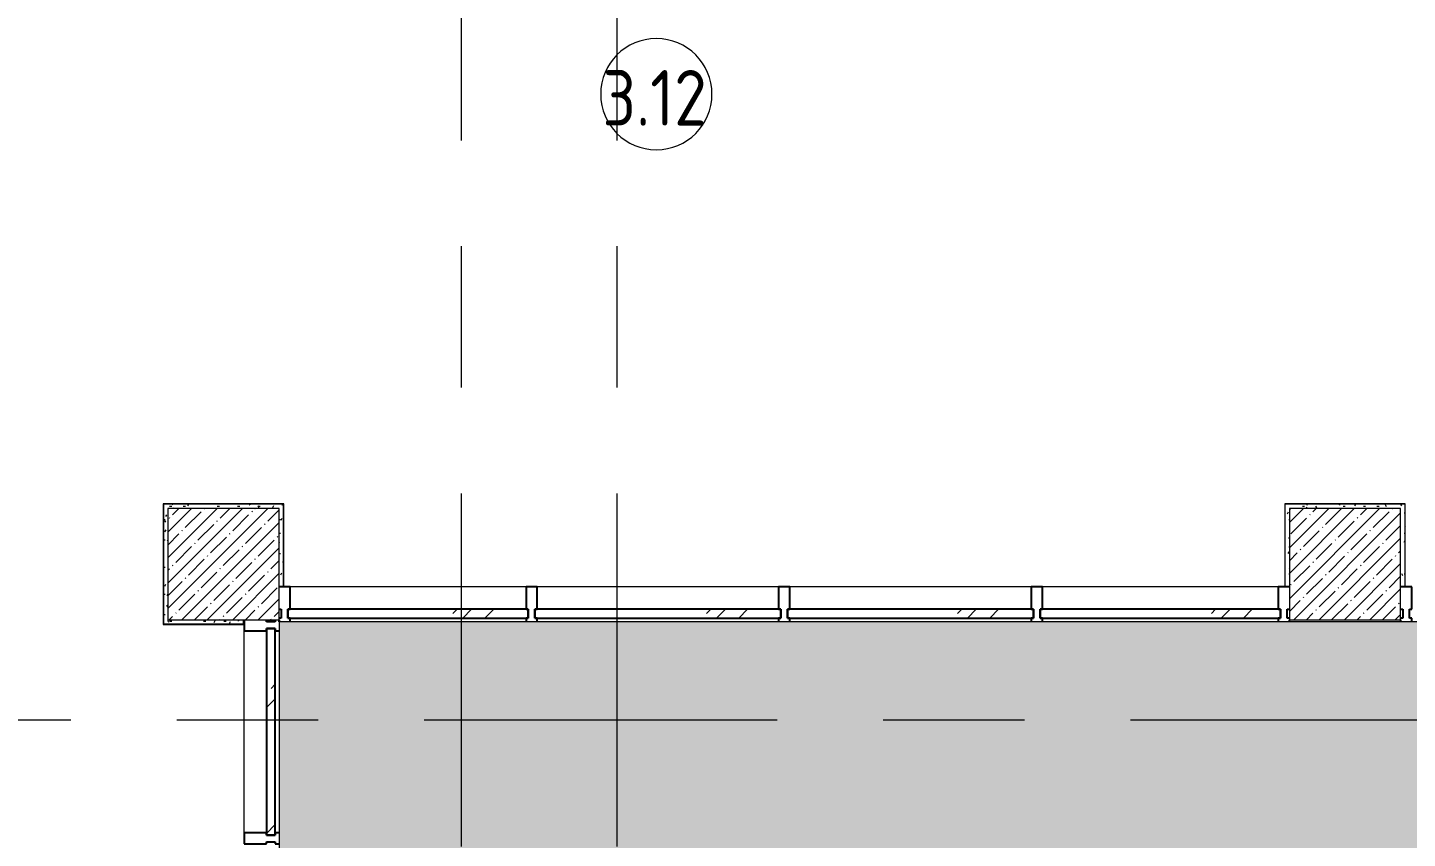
# Model space of a CAD drawing. Header units: millimetres. Extents: x 35355 to 234366, y -8553 to 29000.
# Drawn here: x 72910 to 79110, y 17617 to 21262 of the extents above; entities that cross this region are included whole.
import ezdxf

# ---------------------------------------------------------------- set-up
doc = ezdxf.new("R2010")
doc.units = ezdxf.units.MM
doc.linetypes.add('Осевая', pattern=[3175, 635, -476.25, 1587.5, -476.25])
for name, color, linetype, lineweight in [('A-AREA-IDEN', 7, 'Continuous', 9), ('A-DETL', 7, 'Continuous', 9), ('A-GLAZ-CURT', 7, 'Continuous', 9), ('A-GLAZ-CURT-1', 7, 'Continuous', 25), ('A-GLAZ-CWMG', 7, 'Continuous', 9), ('A-GLAZ-CWMG-1', 7, 'Continuous', 25), ('I-WALL', 7, 'Continuous', 9), ('S-COLS', 7, 'Continuous', 9), ('Оси-2', 7, 'Осевая', 9)]:
    doc.layers.add(name, color=color, linetype=linetype, lineweight=lineweight)
for name, color, linetype, lineweight, true_color in [('A-DETL-GENF-1', 7, 'Continuous', 9, 0xd4d4d4), ('A-WALL-1', 7, 'Continuous', 9, 0x3c3c3c), ('A-WALL-FNSH-1', 7, 'Continuous', 9, 0x3c3c3c)]:
    doc.layers.add(name, color=color, linetype=linetype, lineweight=lineweight, true_color=true_color)
doc.styles.add('GOST Common', font='GOST_Common.ttf', dxfattribs={"width": 0.9, "height": 250})
pattern_1 = [(0, (0, 0), (121.92, 30.48), [10.058, -81.382, 10.058, -81.382, -487.68]), (0, (0, 0), (121.92, 30.48), [-182.88, 10.058, -172.822, 10.058, -81.382, -213.36]), (0, (0, 0), (121.92, 30.48), [-457.2, 10.058, -50.902, 10.058, -142.342]), (120, (45.72, 15.24), (-87.356454, 90.345817), [10.058, -81.382, 10.058, -81.382, -487.68]), (120, (45.72, 15.24), (-87.356454, 90.345817), [-182.88, 10.058, -172.822, 10.058, -81.382, -213.36]), (120, (45.72, 15.24), (-87.356454, 90.345817), [-457.2, 10.058, -50.902, 10.058, -142.342]), (240, (60.96, 76.2), (-34.563546, -120.825817), [10.058, -81.382, 10.058, -81.382, -487.68]), (240, (60.96, 76.2), (-34.563546, -120.825817), [-182.88, 10.058, -172.822, 10.058, -81.382, -213.36]), (240, (60.96, 76.2), (-34.563546, -120.825817), [-457.2, 10.058, -50.902, 10.058, -142.342])]

# ---------------------------------------------------------------- blocks, each defined once
blk = doc.blocks.new('Системная панель - Стекло - 40мм-23562586-План заполнения дверных проемов 3 этажа в осях 12-23')
at = {"layer": 'A-GLAZ-CURT'}
h = blk.add_hatch(dxfattribs=at)
h.set_pattern_fill('FP_40', color=256, style=0, pattern_type=2)
h.set_pattern_definition([(135, (17995.83, -74123), (-282.8427, -282.8427), [200, -600]), (135, (18095.83, -74323), (-282.8427, -282.8427), [600, -200]), (135, (18195.83, -73923), (-282.8427, -282.8427), [200, -600])])
h.paths.add_polyline_path([(464.2, 0), (-464.2, 0), (-464.2, -40), (464.2, -40)])
at = {"layer": 'A-GLAZ-CURT-1'}
for p, q in [((464.2, 0), (-464.2, 0)), ((-464.2, 0), (-464.2, -40)), ((464.2, -40), (464.2, 0)), ((-464.2, -40), (464.2, -40))]:
    blk.add_line(p, q, dxfattribs=at)
blk = doc.blocks.new('Прямоугольный импост - Импост структурный с накладкой - 160мм Темный-31239176-План заполнения дверных проемов 3 этажа в осях 12-23')
at = {"layer": 'A-GLAZ-CWMG'}
blk.add_line((73883, 17641.7), (73883, 18550), dxfattribs=at)
blk = doc.blocks.new('Прямоугольный импост - Импост структурный с накладкой - 160мм Темный-31239205-План заполнения дверных проемов 3 этажа в осях 12-23')
at = {"layer": 'A-GLAZ-CWMG-1'}
for p, q in [((0, 140), (-50, 140)), ((-50, 140), (-50, 40)), ((-50, 40), (-40, 40)), ((-40, 0), (-50, 0)), ((-50, 0), (-50, -17)), ((-40, 40), (-40, 0)), ((-10, 0), (-10, 40)), ((-10, 40), (0, 40)), ((0, 0), (-10, 0)), ((-10, -17), (0, -17))]:
    blk.add_line(p, q, dxfattribs=at)
blk = doc.blocks.new('Прямоугольный импост - Импост структурный с накладкой - 160мм Темный-31239180-План заполнения дверных проемов 3 этажа в осях 12-23')
at = {"layer": 'A-GLAZ-CWMG-1'}
for p, q in [((-25, 40), (-25, 140)), ((-25, 140), (25, 140)), ((25, 140), (25, 40)), ((-15, 40), (-25, 40)), ((-25, -17), (-25, 0)), ((-25, 0), (-15, 0)), ((-15, 0), (-15, 40)), ((15, 40), (15, 0)), ((25, 40), (15, 40)), ((15, 0), (25, 0)), ((25, 0), (25, -17))]:
    blk.add_line(p, q, dxfattribs=at)
blk = doc.blocks.new('BSC_Колонна _Прямоугольная - 500х500-V30-План заполнения дверных проемов 3 этажа в осях 12-23')
at = {"layer": 'S-COLS'}
h = blk.add_hatch(dxfattribs=at)
h.set_pattern_fill('FP_44', color=256, style=0, pattern_type=2)
h.set_pattern_definition([(45, (-73790, -18850), (-57.02463, 57.02463), []), (45, (-73732.975, -18850), (-57.02463, 57.02463), [100.806, -20.161, 3.353, -16.808])])
h.paths.add_polyline_path([(-250, -250), (250, -250), (250, 250), (-250, 250), (-250, -115.8)])
for p, q in [((250, 250), (-250, 250)), ((-250, 250), (-250, -250)), ((250, -250), (250, 250)), ((-250, -250), (250, -250))]:
    blk.add_line(p, q, dxfattribs=at)
blk = doc.blocks.new('BSC_Колонна _Прямоугольная - 500х500-V31-План заполнения дверных проемов 3 этажа в осях 12-23')
at = {"layer": 'S-COLS'}
h = blk.add_hatch(dxfattribs=at)
h.set_pattern_fill('FP_45', color=256, style=0, pattern_type=2)
h.set_pattern_definition([(45, (-78830, -18850), (-57.02463, 57.02463), []), (45, (-78772.975, -18850), (-57.02463, 57.02463), [100.806, -20.161, 3.353, -16.808])])
h.paths.add_polyline_path([(-250, -250), (250, -250), (250, 250), (-250, 250), (-250, -115.8)])
for p, q in [((250, 250), (-250, 250)), ((-250, 250), (-250, -250)), ((250, -250), (250, 250)), ((-250, -250), (250, -250))]:
    blk.add_line(p, q, dxfattribs=at)
blk = doc.blocks.new('Системная панель - Стекло - 40мм-24234969-План заполнения дверных проемов 3 этажа в осях 12-23')
at = {"layer": 'A-GLAZ-CURT'}
h = blk.add_hatch(dxfattribs=at)
h.set_pattern_fill('FP_48', color=256, style=0, pattern_type=2)
h.set_pattern_definition([(45, (-74720, -18507), (-282.8427, 282.8427), [200, -600]), (45, (-74920, -18607), (-282.8427, 282.8427), [600, -200]), (45, (-74520, -18707), (-282.8427, 282.8427), [200, -600])])
h.paths.add_polyline_path([(-70.5, 0), (540, 0), (540, 40), (-540, 40), (-540, 0)])
at = {"layer": 'A-GLAZ-CURT-1'}
for p, q in [((540, 40), (-540, 40)), ((-540, 40), (-540, 0)), ((-540, 0), (540, 0)), ((540, 0), (540, 40))]:
    blk.add_line(p, q, dxfattribs=at)
blk = doc.blocks.new('Прямоугольный импост - Импост структурный с накладкой - 160мм-23562401-План заполнения дверных проемов 3 этажа в осях 12-23')
at = {"layer": 'A-GLAZ-CWMG'}
blk.add_line((75150, 18747), (74090, 18747), dxfattribs=at)
blk = doc.blocks.new('Прямоугольный импост - Импост структурный с накладкой - 160мм-23618922-План заполнения дверных проемов 3 этажа в осях 12-23')
at = {"layer": 'A-GLAZ-CWMG-1'}
for p, q in [((-50, 0), (-50, 17)), ((-40, 0), (-50, 0)), ((-40, -40), (-40, 0)), ((0, 0), (-10, 0)), ((-10, 0), (-10, -40)), ((0, 17), (0, 7)), ((-50, -140), (-50, -40)), ((-50, -40), (-40, -40)), ((-10, -40), (0, -40)), ((0, -140), (-50, -140))]:
    blk.add_line(p, q, dxfattribs=at)
blk = doc.blocks.new('Прямоугольный импост - Импост структурный с накладкой - 160мм-23618923-План заполнения дверных проемов 3 этажа в осях 12-23')
at = {"layer": 'A-GLAZ-CWMG-1'}
for p, q in [((-50, 17), (-50, 0)), ((-50, 0), (-40, 0)), ((-40, 0), (-40, -40)), ((-10, -40), (-10, 0)), ((-10, 0), (0, 0)), ((0, 7), (0, 17)), ((-40, -40), (-50, -40)), ((-50, -40), (-50, -140)), ((0, -40), (-10, -40)), ((-50, -140), (0, -140))]:
    blk.add_line(p, q, dxfattribs=at)
blk = doc.blocks.new('Системная панель - Стекло - 40мм-24234970-План заполнения дверных проемов 3 этажа в осях 12-23')
at = {"layer": 'A-GLAZ-CURT'}
h = blk.add_hatch(dxfattribs=at)
h.set_pattern_fill('FP_49', color=256, style=0, pattern_type=2)
h.set_pattern_definition([(45, (-76977.5, -18507), (-282.8427, 282.8427), [200, -600]), (45, (-77177.5, -18607), (-282.8427, 282.8427), [600, -200]), (45, (-76777.5, -18707), (-282.8427, 282.8427), [200, -600])])
h.paths.add_polyline_path([(552.5, 0), (552.5, 40), (-552.5, 40), (-552.5, 0)])
at = {"layer": 'A-GLAZ-CURT-1'}
for p, q in [((552.5, 40), (-552.5, 40)), ((-552.5, 40), (-552.5, 0)), ((-552.5, 0), (552.5, 0)), ((552.5, 0), (552.5, 40))]:
    blk.add_line(p, q, dxfattribs=at)
blk = doc.blocks.new('Прямоугольный импост - Импост структурный с накладкой - 160мм-23562410-План заполнения дверных проемов 3 этажа в осях 12-23')
at = {"layer": 'A-GLAZ-CWMG'}
blk.add_line((77420, 18747), (76335, 18747), dxfattribs=at)
blk = doc.blocks.new('Прямоугольный импост - Импост структурный с накладкой - 160мм-23618920-План заполнения дверных проемов 3 этажа в осях 12-23')
at = {"layer": 'A-GLAZ-CWMG-1'}
for p, q in [((-25, 0), (-25, 17)), ((-15, 0), (-25, 0)), ((-15, -40), (-15, 0)), ((25, 0), (15, 0)), ((15, 0), (15, -40)), ((25, 17), (25, 0)), ((-25, -140), (-25, -40)), ((-25, -40), (-15, -40)), ((15, -40), (25, -40)), ((25, -40), (25, -140)), ((25, -140), (-25, -140))]:
    blk.add_line(p, q, dxfattribs=at)
blk = doc.blocks.new('Системная панель - Стекло - 40мм-V41-План заполнения дверных проемов 3 этажа в осях 12-23')
at = {"layer": 'A-GLAZ-CURT'}
h = blk.add_hatch(dxfattribs=at)
h.set_pattern_fill('FP_62', color=256, style=0, pattern_type=2)
h.set_pattern_definition([(45, (-75842.5, -18507), (-282.8427, 282.8427), [200, -600]), (45, (-76042.5, -18607), (-282.8427, 282.8427), [600, -200]), (45, (-75642.5, -18707), (-282.8427, 282.8427), [200, -600])])
h.paths.add_polyline_path([(-552.5, 0), (552.5, 0), (552.5, 40), (-552.5, 40)])
at = {"layer": 'A-GLAZ-CURT-1'}
for p, q in [((552.5, 40), (-552.5, 40)), ((-552.5, 40), (-552.5, 0)), ((-552.5, 0), (552.5, 0)), ((552.5, 0), (552.5, 40))]:
    blk.add_line(p, q, dxfattribs=at)
blk = doc.blocks.new('Системная панель - Стекло - 40мм-V44-План заполнения дверных проемов 3 этажа в осях 12-23')
at = {"layer": 'A-GLAZ-CURT'}
h = blk.add_hatch(dxfattribs=at)
h.set_pattern_fill('FP_65', color=256, style=0, pattern_type=2)
h.set_pattern_definition([(45, (-78100, -18507), (-282.8427, 282.8427), [200, -600]), (45, (-78300, -18607), (-282.8427, 282.8427), [600, -200]), (45, (-77900, -18707), (-282.8427, 282.8427), [200, -600])])
h.paths.add_polyline_path([(540, 0), (540, 40), (-540, 40), (-540, 0)])
at = {"layer": 'A-GLAZ-CURT-1'}
for p, q in [((540, 40), (-540, 40)), ((-540, 40), (-540, 0)), ((-540, 0), (540, 0)), ((540, 0), (540, 40))]:
    blk.add_line(p, q, dxfattribs=at)
blk = doc.blocks.new('Марка_Помещения - Номер-25198446-План заполнения дверных проемов 3 этажа в осях 12-23')
at = {"layer": 'A-AREA-IDEN'}
for start, end in [(360, 180), (180, 360)]:
    blk.add_arc((0, 0), 2.5, start, end, dxfattribs=at)

msp = doc.modelspace()

# ---------------------------------------------------------------- hatches: boundary and pattern name
at = {"layer": 'A-DETL-GENF-1'}
h = msp.add_hatch(color=256, dxfattribs=at)
h.paths.add_polyline_path([(76000.6, -258), (84400.7, -258), (84400.7, 3300), (75858, 3300), (75858, -258)])
h.paths.add_polyline_path([(66560, 11900), (66560, 27358), (41910, 27358), (41910, 23858), (38652.7, 23858), (38652.7, 15358), (42380, 15358), (42380, 11900), (64391.7, 11900)])
h.paths.add_polyline_path([(84400.7, 15650), (84400.7, 18590), (74040, 18590), (74040, 15650), (81805, 15650)])
at = {"layer": 'I-WALL'}
h = msp.add_hatch(dxfattribs=at)
h.set_pattern_fill('FP_68', color=256, style=0, pattern_type=2)
h.set_pattern_definition(pattern_1)
h.paths.add_polyline_path([(73540, 19100), (74040, 19100), (74040, 19120), (73520, 19120), (73520, 19100)])
h = msp.add_hatch(dxfattribs=at)
h.set_pattern_fill('FP_68', color=256, style=0, pattern_type=2)
h.set_pattern_definition(pattern_1)
h.paths.add_polyline_path([(73520, 18580), (73540, 18580), (73540, 19100), (73520, 19100), (73520, 18600)])
h = msp.add_hatch(dxfattribs=at)
h.set_pattern_fill('FP_68', color=256, style=0, pattern_type=2)
h.set_pattern_definition(pattern_1)
h.paths.add_polyline_path([(74040, 18747), (74060, 18747), (74060, 19120), (74040, 19120), (74040, 19100)])
h = msp.add_hatch(dxfattribs=at)
h.set_pattern_fill('FP_68', color=256, style=0, pattern_type=2)
h.set_pattern_definition(pattern_1)
h.paths.add_polyline_path([(78560, 19100), (79080, 19100), (79080, 19120), (78560, 19120)])
h = msp.add_hatch(dxfattribs=at)
h.set_pattern_fill('FP_68', color=256, style=0, pattern_type=2)
h.set_pattern_definition(pattern_1)
h.paths.add_polyline_path([(78560, 18747), (78580, 18747), (78580, 19100), (78560, 19100)])
h = msp.add_hatch(dxfattribs=at)
h.set_pattern_fill('FP_68', color=256, style=0, pattern_type=2)
h.set_pattern_definition(pattern_1)
h.paths.add_polyline_path([(79100, 18747), (79100, 19120), (79080, 19120), (79080, 18747)])
h = msp.add_hatch(dxfattribs=at)
h.set_pattern_fill('FP_68', color=256, style=0, pattern_type=2)
h.set_pattern_definition(pattern_1)
h.paths.add_polyline_path([(73540, 18580), (73880, 18580), (73880, 18600), (73540, 18600)])

# ---------------------------------------------------------------- linework, layer by layer
at = {"layer": 'A-DETL'}
for p, q in [((84400.7, 18590), (74040, 18590)), ((74040, 18590), (74040, 15650))]:
    msp.add_line(p, q, dxfattribs=at)
at = {"layer": 'A-WALL-1'}
for p, q in [((74060, 19120), (73520, 19120)), ((73520, 19120), (73520, 18580)), ((74060, 18747), (74060, 19120)), ((79100, 19120), (78560, 19120)), ((78560, 19120), (78560, 18747)), ((79100, 18747), (79100, 19120)), ((74040, 18747), (74060, 18747)), ((78560, 18747), (78580, 18747)), ((79080, 18747), (79100, 18747)), ((73880, 18580), (73880, 18600))]:
    msp.add_line(p, q, dxfattribs=at)
at = {"layer": 'A-WALL-FNSH-1'}
for p, q in [((74061, 19121), (73519, 19121)), ((73519, 19121), (73519, 18579)), ((74061, 18747), (74061, 19121)), ((79101, 19121), (78559, 19121)), ((78559, 19121), (78559, 18747)), ((79101, 18747), (79101, 19121)), ((74060, 18747), (74061, 18747)), ((78559, 18747), (78560, 18747)), ((79100, 18747), (79101, 18747)), ((73519, 18579), (73885, 18579)), ((73885, 18580), (73520, 18580)), ((73885, 18579), (73885, 18580))]:
    msp.add_line(p, q, dxfattribs=at)
at = {"layer": 'Оси-2'}
for p, q in [((74860, 593.7), (74860, 25434.4)), ((75560, 593.7), (75560, 25030)), ((38655.2, 18150), (82250, 18150))]:
    msp.add_line(p, q, dxfattribs=at)

# ---------------------------------------------------------------- block references
at = {"layer": 'A-AREA-IDEN', "xscale": 99.99999999999993, "yscale": 99.99999999999993, "zscale": 99.99999999999993}
msp.add_blockref('Марка_Помещения - Номер-25198446-План заполнения дверных проемов 3 этажа в осях 12-23', (75735.4, 20962.5), dxfattribs=at)
at = {"layer": 'A-GLAZ-CURT'}
for name, p in [('Системная панель - Стекло - 40мм-24234969-План заполнения дверных проемов 3 этажа в осях 12-23', (74620, 18607)), ('Системная панель - Стекло - 40мм-V41-План заполнения дверных проемов 3 этажа в осях 12-23', (75742.5, 18607)), ('Системная панель - Стекло - 40мм-24234970-План заполнения дверных проемов 3 этажа в осях 12-23', (76877.5, 18607)), ('Системная панель - Стекло - 40мм-V44-План заполнения дверных проемов 3 этажа в осях 12-23', (78000, 18607))]:
    msp.add_blockref(name, p, dxfattribs=at)
at = {"layer": 'A-GLAZ-CURT', "rotation": 269.9999999999998}
msp.add_blockref('Системная панель - Стекло - 40мм-23562586-План заполнения дверных проемов 3 этажа в осях 12-23', (74023, 18095.8), dxfattribs=at)
at = {"layer": 'A-GLAZ-CWMG'}
for name, p, rotation in [('Прямоугольный импост - Импост структурный с накладкой - 160мм-23618923-План заполнения дверных проемов 3 этажа в осях 12-23', (74040, 18607), 180), ('Прямоугольный импост - Импост структурный с накладкой - 160мм-23618923-План заполнения дверных проемов 3 этажа в осях 12-23', (79080, 18607), 180), ('Прямоугольный импост - Импост структурный с накладкой - 160мм Темный-31239205-План заполнения дверных проемов 3 этажа в осях 12-23', (74023, 18600), 89.99999999999984)]:
    msp.add_blockref(name, p, dxfattribs=dict(at, rotation=rotation))
for name, p in [('Прямоугольный импост - Импост структурный с накладкой - 160мм-23562401-План заполнения дверных проемов 3 этажа в осях 12-23', (0, 0)), ('Прямоугольный импост - Импост структурный с накладкой - 160мм-23562410-План заполнения дверных проемов 3 этажа в осях 12-23', (-1135, 0)), ('Прямоугольный импост - Импост структурный с накладкой - 160мм-23562410-План заполнения дверных проемов 3 этажа в осях 12-23', (0, 0)), ('Прямоугольный импост - Импост структурный с накладкой - 160мм-23562401-План заполнения дверных проемов 3 этажа в осях 12-23', (3380, 0)), ('Прямоугольный импост - Импост структурный с накладкой - 160мм Темный-31239176-План заполнения дверных проемов 3 этажа в осях 12-23', (0, 0))]:
    msp.add_blockref(name, p, dxfattribs=at)
at = {"layer": 'A-GLAZ-CWMG', "extrusion": (0, 0, -1)}
for name, p, rotation in [('Прямоугольный импост - Импост структурный с накладкой - 160мм-23618920-План заполнения дверных проемов 3 этажа в осях 12-23', (-75175, 18607), 180), ('Прямоугольный импост - Импост структурный с накладкой - 160мм-23618920-План заполнения дверных проемов 3 этажа в осях 12-23', (-76310, 18607), 180), ('Прямоугольный импост - Импост структурный с накладкой - 160мм-23618920-План заполнения дверных проемов 3 этажа в осях 12-23', (-77445, 18607), 180), ('Прямоугольный импост - Импост структурный с накладкой - 160мм-23618922-План заполнения дверных проемов 3 этажа в осях 12-23', (-78580, 18607), 180), ('Прямоугольный импост - Импост структурный с накладкой - 160мм Темный-31239180-План заполнения дверных проемов 3 этажа в осях 12-23', (-74023, 17616.7), 270.0000000000002)]:
    msp.add_blockref(name, p, dxfattribs=dict(at, rotation=rotation))
at = {"layer": 'S-COLS'}
for name, p in [('BSC_Колонна _Прямоугольная - 500х500-V30-План заполнения дверных проемов 3 этажа в осях 12-23', (73790, 18850)), ('BSC_Колонна _Прямоугольная - 500х500-V31-План заполнения дверных проемов 3 этажа в осях 12-23', (78830, 18850))]:
    msp.add_blockref(name, p, dxfattribs=at)

# ---------------------------------------------------------------- texts
at = {"layer": 'A-AREA-IDEN', "insert": (75493.5, 21071), "char_height": 250, "width": 606.076, "attachment_point": 1, "style": 'GOST Common'}
msp.add_mtext('3.12', dxfattribs=at)

doc.saveas('drawing.dxf')
